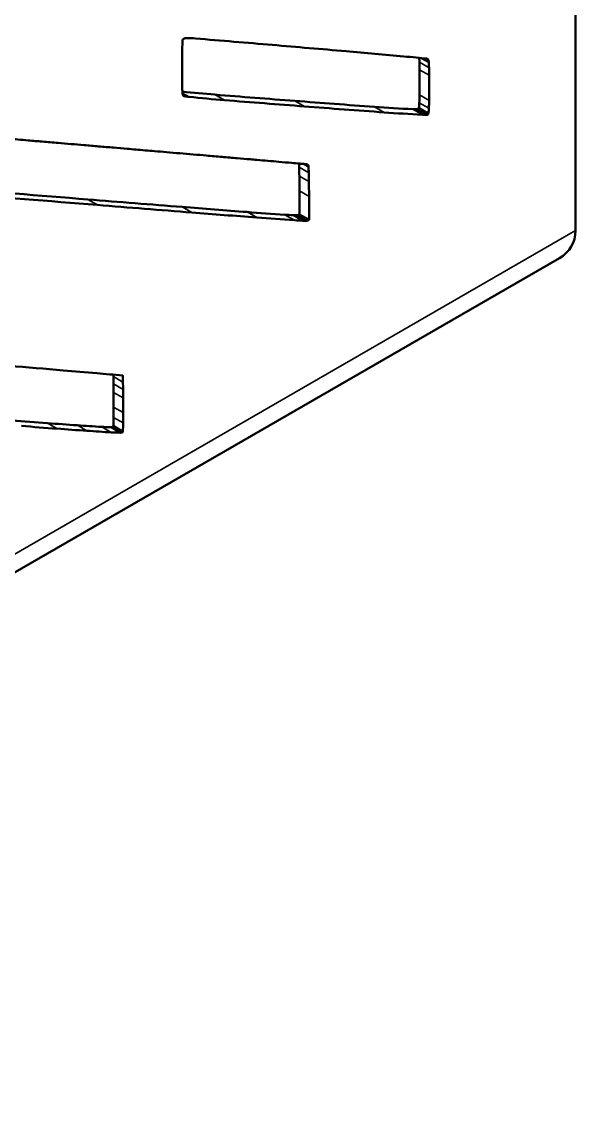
# Model space of a CAD drawing. Header units: inches. Extents: x -24.6 to 49, y -43 to 20.8.
# Drawn here: x -11.114 to -8.698, y 8.733 to 13.438 of the extents above; entities that cross this region are included whole.
import ezdxf

# ---------------------------------------------------------------- set-up
doc = ezdxf.new("R2010")
doc.units = ezdxf.units.IN
doc.header["$MEASUREMENT"] = 0
doc.layers.add('Visible (ANSI)', color=7, linetype='Continuous', lineweight=50)
doc.layers.add('Visible Narrow (ANSI)', color=7, linetype='Continuous', lineweight=35)

msp = doc.modelspace()

# ---------------------------------------------------------------- linework, layer by layer
at = {"layer": 'Visible (ANSI)'}
for p, q in [((-8.697839918604776, 12.52491830492057), (-8.697839918604773, 15.22514321822486)), ((-9.901535212244589, 12.69881272390545), (-9.900841963719346, 12.59588182852455)), ((-9.859776937765067, 12.67470357289381), (-9.859083689239826, 12.5717726775129)), ((-9.900841963719346, 12.59588182852455), (-9.906303512595079, 12.59356518322486)), ((-9.859083689239826, 12.5717726775129), (-9.900841963719346, 12.59588182852455)), ((-9.859083689239826, 12.5717726775129), (-9.864545238115557, 12.56945603221321)), ((-15.12759584537792, 8.732806291163905), (-8.767027293127638, 12.40508225700468))]:
    msp.add_line(p, q, dxfattribs=at)
for centre, major_axis, ratio, start_param, end_param in [((-10.40615147587163, 13.34516677919718), (0.01078648336959875, 0.01868273723114178), 0.5773502691896256, 0.6967411203384124, 0.9368474202743382), ((-10.40671061161239, 13.33758067132475), (0.01525185998445131, 0.02641699640299635), 0.5773502691896257, 0.4902645890702573, 0.6967411203384968), ((-10.4083265062413, 13.33051023436331), (0.0191801416026052, 0.03322097975207775), 0.5773502691896257, 0.3163884500437275, 0.490264589070331), ((-10.81273199454015, 12.17547906079201), (0.65182586493615, 1.12899551575694), 0.5773502691896257, 0.2654750828514487, 0.3163884500437355), ((-514.6169908550031, -1294.912645360768), (717.7086104906016, 1243.107778399383), 0.5773502691896257, 0.2650949907010434, 0.2654750828515162), ((-8.46371328689433, 14.3834379708336), (1.378754258774262, 2.38807242734866), 0.5773502691896257, 2.329063307721077, 2.347465348601235), ((-5.613728357243205, 15.93957018075933), (3.394739867867652, 5.879861929625614), 0.577350269189626, 2.322940271994479, 2.329063307721071), ((-10.40593220846115, 13.35687208140388), (0.004265534391140498, 0.007388122286886693), 0.577350269189626, 1.663473472250686, 2.322940271994321), ((-10.40793559571603, 13.35763529157017), (0.002424614029213155, 0.004199554687341471), 0.5773502691896258, 0.9368474202740522, 1.663473472250537), ((-120.8243450071357, -273.9424209527501), (157.6014977492329, 272.9738014506235), 0.5773502691896257, 0.2634314109052411, 0.2650949907010434), ((-5.322815157283609, 16.16517672487293), (3.599789243814404, 6.235017866825638), 0.5773502691896256, 2.347465348601236, 2.356452956753451), ((-52.55288015623335, -97.4668418192449), (60.777233489126, 105.2692563466429), 0.5773502691896257, 0.2600433526082142, 0.2634313517978324), ((-32.1601285319931, -45.07245819668618), (32.02492421282697, 55.468795845159), 0.5773502691896257, 0.258671071342655, 0.2600431660029514), ((-9.396965834526972, 13.27846268110975), (-0.07624777207892972, 0.007057237530548494), 0.03191685189700011, 4.004022974517313, 4.656720078480934), ((-10.13819847216581, 12.79420312062879), (-0.5375702357573834, -0.9310989609684397), 0.5773502691896257, 2.386810234523391, 2.409399722777671), ((-9.361020851404694, 13.24126792019178), (0.01892942969248238, 0.03278673398568239), 0.5773502691896257, 0.03596573192703811, 0.242397133576473), ((-9.34828925441104, 13.26441711332889), (0.005714089452378561, 0.009897093250513092), 0.5773502691896257, 6.103799605207396, 6.319151039106585), ((-9.361504475346583, 13.23822707806403), (0.01715210446871927, 0.03733341812691892), 0.4412534075189479, 5.911092751187278, 6.100674314042076), ((-9.353682152262108, 13.25546380445166), (-0.01079331167008849, -0.01869456419451678), 0.5773502691896258, 2.602867800068925, 2.741449034775171), ((-9.38795768424011, 13.22570903015317), (-0.03578630838981127, -0.06198370434647293), 0.5773502691896256, 2.413061769890465, 2.602867800068907), ((-4.831908551116064, 16.44874829789566), (3.946912645560356, 6.836253235145685), 0.5773502691896258, 2.356452956753452, 2.363649357713538), ((-10.63268811570975, 12.49122232715084), (-0.8873911582632562, -1.537006572299143), 0.5773502691896258, 2.36415086326555, 2.386810506804776), ((-9.398592253360258, 13.12365278971892), (0.002798913779953087, 0.4002566224783518), 0.05199400116187589, 4.696603213428361, 4.974639623324418), ((-10.09644019768629, 12.77009396961714), (-0.5375702357573833, -0.931098960968439), 0.5773502691896258, 2.386810234523391, 2.413061769890426), ((-10.59092984123023, 12.46711317613919), (-0.8873911582632562, -1.537006572299143), 0.5773502691896258, 2.36415086326555, 2.386810506804776), ((-9.40694831948683, 13.76796425384502), (0.7117811039311637, 1.232841035876069), 0.5773502691896258, 2.363649106568678, 2.389224758034773), ((-9.356833978880736, 13.09954363870728), (0.002798913779953087, 0.4002566224783518), 0.05199400116187587, 4.696603213428354, 4.97463962332441), ((-9.91211911538621, 13.45702925051951), (0.3543764571846489, 0.6137980288499841), 0.5773502691896258, 2.38922432646636, 2.424035361135811), ((-5.303314197291092, 26.06246117171934), (-7.099889679964908, -12.29736965383316), 0.5773502691896258, 0.2515807581527145, 0.2679566645285378), ((-10.35815795471262, 13.16451405442288), (0.03825218557742936, 0.06625472892065193), 0.5773502691896255, 2.424035361135878, 2.602868619580562), ((-10.39702232696036, 13.13077564401101), (-0.00991309723502969, -0.01716998807144197), 0.5773502691896256, 5.74446127316993, 6.100724760132392), ((-10.39312983223657, 13.13611736572067), (-0.01325472459797807, -0.02295785644403097), 0.5773502691896257, 6.100724760132548, 6.387276641935201), ((-10.36388469657815, 13.19465021467924), (-0.04608919588233688, -0.07982882894820177), 0.5773502691896257, 0.1040913347556298, 0.233173836102555), ((-9.846749188818544, 14.46232901081349), (-0.7431582250666684, -1.287187803878176), 0.5773502691896256, 0.2331738361025595, 0.2501606629273656), ((-5.26155592281157, 26.03835202070769), (-7.099889679964908, -12.29736965383315), 0.5773502691896258, 0.2501606629273647, 0.2679566645285378), ((85.6371068434244, 263.0619843588481), (-137.0979220676844, -237.4605666333477), 0.5773502691896258, 0.2679566980675521, 0.2700206978843811), ((85.67886511790394, 263.0378752078365), (-137.0979220676844, -237.4605666333476), 0.5773502691896258, 0.2679566980675521, 0.2700206978843811), ((80.51971465830016, 249.6759668346361), (-129.7562707942859, -224.7444536163688), 0.5773502691896258, 0.2700216907776936, 0.2721976722796047), ((-9.658742195508426, 12.94149668095701), (-0.1982898407946691, -0.3434480788810632), 0.5773502691896258, 2.231207780254465, 2.294854399629333), ((-9.930827537621386, 12.80370348550357), (-0.3910457308372922, -0.677311073893), 0.5773502691896258, 2.294855193872451, 2.347129365002932), ((-9.889069263141865, 12.77959433449192), (-0.3910457308372922, -0.677311073893), 0.5773502691896258, 2.294855193872451, 2.347129365002932), ((80.5614729327797, 249.6518576836245), (-129.7562707942859, -224.7444536163688), 0.577350269189626, 0.2700216907776927, 0.2721976722796047), ((-3.668267689832417, 28.57639066376347), (-8.50621188940524, -14.73319117239633), 0.5773502691896258, 0.2721976722796047, 0.2881018642208995), ((-3.626509415352894, 28.55228151275183), (-8.506211889405241, -14.73319117239633), 0.5773502691896257, 0.2721976722796038, 0.2881018642208986), ((-9.166113163101983, 13.70655657173831), (-0.3570553886541689, -0.6184380742652723), 0.5773502691896258, 0.2881018642209003, 0.3065894342246605), ((-9.266202553600133, 13.4261272848174), (-0.2034402878094918, -0.352368914792475), 0.5773502691896256, 0.3065894342246516, 0.3347606574253827), ((-9.14527096383497, 13.78455356627515), (-0.3997750632179762, -0.6924307210925944), 0.577350269189626, 0.3347606574253872, 0.3469411140336485), ((-9.384391630979518, 13.05764125421246), (-0.001502434460834146, -0.002602292821207092), 0.5773502691896258, 0.3469411140334451, 0.9756337837629117), ((-9.384810240904335, 13.05990974105212), (-0.003067834502263476, -0.005313645227132381), 0.5773502691896257, 0.9756337837623672, 2.231207780254454), ((-9.343051966424813, 13.03580059004047), (-0.003067834502263476, -0.005313645227132381), 0.5773502691896257, 0.9756337837623672, 2.231207780254454), ((-9.616983921028906, 12.91738752994536), (-0.1982898407946691, -0.3434480788810632), 0.5773502691896258, 2.231207780254465, 2.294854399629333), ((-9.124354888622461, 13.68244742072666), (-0.3570553886541689, -0.6184380742652723), 0.5773502691896258, 0.2881018642209003, 0.3065894342246605), ((-9.224444279120613, 13.40201813380575), (-0.2034402878094918, -0.352368914792475), 0.5773502691896256, 0.3065894342246516, 0.3347606574253827), ((-9.10351268935545, 13.76044441526351), (-0.3997750632179762, -0.6924307210925944), 0.577350269189626, 0.3347606574253872, 0.3469411140336485), ((-9.342633356499999, 13.03353210320081), (-0.001502434460834146, -0.002602292821207092), 0.5773502691896258, 0.3469411140334451, 0.9756337837629117), ((2557.473915335974, 6667.465022468098), (-3650.786665342321, -6323.34799196785), 0.5773502691896261, 0.2646703355761827, 0.2646903998519421), ((676.0672580934507, 1793.172119573413), (-976.6744023174992, -1691.649687265876), 0.5773502691896257, 0.2646903998519416, 0.264742159591921), ((871.3508760892436, 2299.158316431257), (-1254.265343959935, -2172.451301911461), 0.5773502691896258, 0.2647431297630379, 0.2647871297673767), ((5452.108731469235, 14168.90792172368), (-7766.157275320522, -13451.37898042582), 0.5773502691896257, 0.2647867220627737, 0.2647987220679556), ((-333.9268393780579, -824.3044576568619), (459.2994756755238, 795.5300277597526), 0.5773502691896256, 0.2646849627164194, 0.2647969626141435), ((-370.8900307638809, -920.0661692697187), (511.8358525776704, 886.5257017998589), 0.5773502691896257, 0.2645806667052728, 0.2646846667052483), ((-333.4671771458987, -823.1331206413485), (458.6565216611008, 794.4163987398414), 0.5773502691896256, 0.2644776138316862, 0.2645818772640549), ((-79.06055827354605, -164.2764189394236), (97.19317182624582, 168.3435117518297), 0.5773502691896255, 0.2641508569751396, 0.2644776138316862), ((1432.469201781175, 3747.949961598783), (-2049.18100657006, -3549.285617284479), 0.5773502691896257, 0.2641509907538397, 0.2641830213707557), ((266.9032566916923, 730.9927004478013), (-393.9835374973978, -682.3995042912105), 0.5773502691896258, 0.2641830213707559, 0.2642908621265046), ((389.638726293277, 1048.743051556042), (-568.310281392808, -984.3422818361084), 0.5773502691896257, 0.2642906138282651, 0.2643746655229623), ((5521.193414874985, 14335.86882240279), (-7857.964242743424, -13610.3933124911), 0.5773502691896257, 0.2643746655229617, 0.2643866617842704), ((-404.8683866246477, -1008.803740804538), (560.5062449186966, 970.8252941588272), 0.5773502691896257, 0.264286429841774, 0.2643864298412018), ((-349.4245038535834, -865.2632721246747), (481.7559504071191, 834.4257829537626), 0.5773502691896257, 0.2641728393767666, 0.2642848393756365), ((-321.2936934195052, -792.4492052529732), (441.8078695383173, 765.2336772241275), 0.5773502691896256, 0.2640678335349822, 0.2641718335365715), ((-38.11655808629718, -59.62371398661256), (39.75412898457056, 68.85617121192274), 0.5773502691896257, 0.2634583996664226, 0.2640668540841986), ((-926.4266209165052, -2355.936322461313), (1299.636261864892, 2251.036036908882), 0.5773502691896258, 0.2633982119745868, 0.2634583996664244), ((-125.1578432564854, -284.8524947014252), (163.3229086521422, 282.883575825441), 0.5773502691896257, 0.2631226266590447, 0.2633982119745868), ((-62.78369271794856, -123.7103680802131), (74.90982623345508, 129.7476250225001), 0.5773502691896258, 0.2627372200303295, 0.2631226266590456), ((-10.91782518961166, 12.17849674203353), (-0.7180668120186807, -1.243728201645192), 0.577350269189626, 2.387786946247619, 2.401944659654285), ((-11.63719402971482, 11.73691776422155), (-1.226991350443307, -2.125211359415064), 0.5773502691896257, 2.368472905328613, 2.387786946247614), ((-13.90519247998767, 2.478729158560739), (5.672684640734307, 9.825378013067423), 0.5773502691896258, 0.260176633131878, 0.2627365824627148), ((-10.32881717300799, 11.66957053993346), (0.6290955138590154, 1.089625392817465), 0.5773502691896258, 0.2470361526844815, 0.260176633131878), ((-9.909737248064259, 12.721820406771), (0.05114213817953109, 0.08858078173465593), 0.5773502691896256, 0.1645049912271883, 0.2470361526844806), ((-9.880385488803723, 12.78615162437967), (0.01546632414017773, 0.02678845921711686), 0.5773502691896258, 6.281242048125192, 6.447690298406776), ((-9.868735783807338, 12.80627732552665), (0.003839191707551108, 0.006649675097475631), 0.5773502691896257, 5.812439088085706, 6.281242048125257), ((-9.89466572738449, 12.78156182980685), (-0.02312109180370263, -0.04004690573047178), 0.5773502691896256, 2.409585889815435, 2.670846430851025), ((-10.87606691513214, 12.15438759102189), (-0.7180668120186803, -1.243728201645192), 0.5773502691896257, 2.387786946247621, 2.409585889815315), ((-22.28250231192253, 5.439910539635865), (-8.754928471418694, -15.16398092912643), 0.5773502691896257, 2.363940914693631, 2.368472905328607), ((-11.5954357552353, 11.7128086132099), (-1.226991350443307, -2.125211359415064), 0.5773502691896257, 2.368472905328613, 2.387786946247614), ((1180.742217973105, 3116.239109551471), (-1702.391024570934, -2948.627748906093), 0.5773502691896257, 0.2673393388359573, 0.2676433388353718), ((-22.24074403744302, 5.41580138862422), (-8.754928471418694, -15.16398092912643), 0.5773502691896257, 2.363940914693631, 2.368472905328607), ((1180.783976247585, 3116.215000400459), (-1702.391024570934, -2948.627748906093), 0.5773502691896257, 0.2673393388359573, 0.2676433388353718), ((212.4456888656123, 594.1979018205623), (-318.9876060447025, -552.5027406541899), 0.5773502691896257, 0.2676452250251664, 0.2686959116444259), ((212.4874471400918, 594.1737926695506), (-318.9876060447025, -552.5027406541899), 0.5773502691896257, 0.2676452250251664, 0.2686959116444259), ((100.3564856921378, 301.6910872021164), (-158.5492779033267, -274.6154048319194), 0.5773502691896257, 0.2686959116444259, 0.2701464697163694), ((100.3982439666173, 301.6669780511048), (-158.5492779033267, -274.6154048319194), 0.5773502691896257, 0.2686959116444259, 0.2701464697163694), ((3.890528921507411, 49.29077847882625), (-20.11965843187841, -34.84827063494495), 0.5773502691896257, 0.2701464697163694, 0.2767736724499024), ((3.932287195986931, 49.2666693278146), (-20.11965843187841, -34.84827063494495), 0.5773502691896257, 0.2701464697163694, 0.2767736724499024), ((1.048615014343087, 41.76436573237121), (-15.99309924775705, -27.70086046760681), 0.5773502691896256, 0.2767736724499024, 0.2785834951697179), ((-9.71896139947204, 13.15274455736746), (-0.3072567323760713, -0.5321842714429486), 0.5773502691896256, 0.2785834951697144, 0.3094873687498341), ((1.090373288822607, 41.74025658135956), (-15.99309924775705, -27.70086046760681), 0.5773502691896256, 0.2767736724499024, 0.2785834951697179), ((-9.883652554363902, 12.68870394717772), (-0.05307210994620905, -0.09192359089171558), 0.5773502691896257, 0.3094873687498421, 0.4065918613467652), ((-9.903486286093997, 12.61971440005128), (-0.01514857289604523, -0.02623809791811115), 0.5773502691896257, 0.406591861346703, 0.6535133565041313), ((-9.67720312499252, 13.12863540635581), (-0.3072567323760713, -0.5321842714429486), 0.5773502691896256, 0.2785834951697144, 0.3094873687498341), ((-9.841894279884382, 12.66459479616608), (-0.05307210994620905, -0.09192359089171558), 0.5773502691896257, 0.309487368749835, 0.406591861346759), ((-9.861728011614476, 12.59560524903963), (-0.01514857289604523, -0.02623809791811115), 0.5773502691896257, 0.406591861346703, 0.6535133565041313), ((-8.93406039104572, 12.58140955966186), (0.2182392596483424, -0.1260004953056972), 0.7174389352143039, 5.890486225480622, 6.67588438887807), ((-1219.407689504472, -3118.481375642994), (1717.392231810548, 2974.610602019975), 0.5773502691896257, 0.2646043120049493, 0.2647163120053317), ((-207.7611190478359, -497.9434715342388), (279.7176466248975, 484.4851757279193), 0.577350269189626, 0.2641754563097738, 0.2646042595142859), ((-5389.750627974913, -13910.85086222152), (7638.462940026945, 13230.2059038586), 0.5773502691896258, 0.2641634857230875, 0.2641754563097729), ((-69.00953344923437, -22.86603621528313), (-41.2271409510315, -71.40750277798021), 0.5773502691896257, 2.372481246591883, 2.372610192349114), ((-15.76366288872647, 8.876936361260363), (-3.571630626200258, -6.186245710447036), 0.5773502691896257, 2.367022196070216, 2.372480028422768), ((-20.53933977996552, 6.059986557481841), (-6.948742103763722, -12.03557437241016), 0.5773502691896256, 2.363707140392243, 2.367022196070213), ((-10.67585355889068, 11.8862965432409), (0.003637237510351773, 0.006299880167124598), 0.5773502691896258, 0.008555226693054863, 0.2641634856955823), ((-10.67298368114795, 11.89132450945524), (0.0007424889049213284, 0.001286028507379918), 0.5773502691896257, 5.514497900173746, 6.29174053387378), ((-68.96777517475485, -22.89014536629477), (-41.2271409510315, -71.40750277798021), 0.5773502691896257, 2.372481246591885, 2.372905246583297), ((-15.72190461424695, 8.852827210248718), (-3.571630626200257, -6.186245710447035), 0.5773502691896258, 2.367022196070216, 2.372480028422768), ((-18.25435771128471, 7.399045146757296), (-5.332970185322267, -9.236975316226896), 0.5773502691896258, 2.356394999087499, 2.363706990942999), ((-20.497581505486, 6.035877406470195), (-6.948742103763722, -12.03557437241016), 0.5773502691896257, 2.363707140392243, 2.367022196070213), ((-18.21259943680519, 7.374935995745651), (-5.332970185322269, -9.236975316226895), 0.577350269189626, 2.356394999087499, 2.363706990942999), ((-12.71471581631365, 10.5986423508384), (-1.415851757192999, -2.452327179443609), 0.5773502691896257, 2.336784461155711, 2.356394616711976), ((-12.67295754183413, 10.57453319982675), (-1.415851757192999, -2.452327179443609), 0.5773502691896257, 2.336784461155711, 2.356394616711976), ((25.88894023880069, 108.5012320208831), (-53.09473700205141, -91.96278210206026), 0.5773502691896258, 0.269458496967621, 0.2718184966937374), ((25.93069851328022, 108.4771228698715), (-53.09473700205142, -91.96278210206027), 0.5773502691896256, 0.269458496967621, 0.2718184966937374), ((8.175114198722907, 62.01225929112249), (-27.59990262527764, -47.8044336309345), 0.5773502691896257, 0.271818458382489, 0.2756608861467829), ((10.0953337052284, 67.08730926229612), (-30.38257701017282, -52.62416704649344), 0.5773502691896257, 0.2756608861467829, 0.278493570721694), ((-10.26983714436842, 12.98191864938697), (-0.7200866847984697, -1.247226723924785), 0.5773502691896257, 0.2784935707216976, 0.3202925616815211), ((-10.69819873676648, 11.74168965757947), (-0.04075562904471539, -0.0705908201998769), 0.5773502691896257, 0.4219884986723246, 0.4731152460762464), ((-10.71566450983861, 11.66913728722741), (-0.0005574419272293259, -0.0009655177402303048), 0.5773502691896258, 0.4731145466477944, 1.570796234660095), ((-10.7190432922825, 11.67108802015015), (-0.003936220894505942, -0.006817734579097564), 0.577350269189626, 1.570797197190672, 2.329337607822218), ((-14.78972537623458, 9.44714757822888), (-2.883381524713172, -4.994163298407943), 0.5773502691896256, 2.329337607822236, 2.336784461155705), ((-14.74796710175506, 9.423038427217234), (-2.883381524713175, -4.994163298407942), 0.5773502691896258, 2.329337607822238, 2.336784461155705), ((8.216872473202429, 61.98815014011083), (-27.59990262527764, -47.8044336309345), 0.5773502691896257, 0.271818458382489, 0.2756608861467829), ((10.13709197970792, 67.06320011128447), (-30.38257701017282, -52.62416704649344), 0.5773502691896257, 0.2756608861467829, 0.278493570721694), ((-10.66292251579717, 11.85047819057341), (-0.1003705643541515, -0.173846917045752), 0.5773502691896256, 0.3202925616815193, 0.3544078546027825), ((-10.2280788698889, 12.95780949837532), (-0.7200866847984697, -1.247226723924785), 0.5773502691896257, 0.2784935707216976, 0.3202925616815211), ((-10.69851079793473, 11.74056198275076), (-0.04013486008158962, -0.06951561681598117), 0.5773502691896258, 0.3544078546028002, 0.4219884986723121), ((-10.62116424131765, 11.82636903956176), (-0.1003705643541514, -0.1738469170457519), 0.5773502691896257, 0.3202925616815309, 0.3544078546027825), ((-10.6567525234552, 11.71645283173912), (-0.04013486008158962, -0.06951561681598117), 0.5773502691896258, 0.3544078546028002, 0.4219884986723121), ((-10.65644046228696, 11.71758050656782), (-0.04075562904471539, -0.0705908201998769), 0.5773502691896257, 0.4219884986723246, 0.4731152460762464), ((-10.67390623535909, 11.64502813621577), (-0.0005574419272293258, -0.0009655177402303049), 0.5773502691896258, 0.4731145466477944, 1.570796234660095), ((-10.67728501780298, 11.6469788691385), (-0.003936220894505942, -0.006817734579097564), 0.577350269189626, 1.570797197190672, 2.329337607822218)]:
    msp.add_ellipse(centre, major_axis=major_axis, ratio=ratio, start_param=start_param, end_param=end_param, dxfattribs=at)
at = {"layer": 'Visible Narrow (ANSI)'}
for p, q in [((-9.337430012201452, 13.25820265973149), (-9.372657900558023, 13.27854149055714)), ((-9.338880145795867, 13.26831350615287), (-9.352864166364169, 13.27638718419234)), ((-9.339536916382658, 13.27025409958359), (-9.34947490575693, 13.27599180042403)), ((-9.341647318819856, 13.27356676255227), (-9.344137123641554, 13.27500425203631)), ((-9.336557346830086, 13.23568432554394), (-9.378315621309607, 13.25979347655559)), ((-9.3360089518056, 13.20317157742134), (-9.37776722628512, 13.22728072843298)), ((-10.38279890451437, 13.10898936222196), (-10.41183448625276, 13.12575306315469)), ((-10.39807694830211, 13.11083312640709), (-10.41028906387165, 13.11788379461854)), ((-10.40493560232582, 13.11248863766329), (-10.40769002594874, 13.11407890488344)), ((-10.22830030432897, 13.09453714336321), (-10.27005857880849, 13.11864629437486)), ((-9.88030466359797, 13.0672914181811), (-9.922062938077492, 13.09140056919275)), ((-9.337087136454109, 13.05913618063559), (-9.37884541093363, 13.08324533164724)), ((-9.33606980964008, 13.0930800347578), (-9.377828084119601, 13.11718918576944)), ((-9.532657609086531, 13.04119755498505), (-9.574415883566052, 13.06530670599669)), ((-9.365243053187054, 13.03092546376672), (-9.407001327666576, 13.05503461477837)), ((-9.356997747483444, 13.03063137216323), (-9.398756021962964, 13.05474052317487)), ((-9.34975247974879, 13.03062011882441), (-9.391510754228312, 13.05472926983605)), ((-9.343535409778372, 13.03078991599459), (-9.385293684257894, 13.05489906700624)), ((-9.342231584454662, 13.03135486242519), (-9.383989858934184, 13.05546401343684)), ((-9.338747237067789, 13.03766140316387), (-9.380505511547309, 13.06177055417552)), ((-9.861073825433289, 12.77743321942465), (-9.902832099912809, 12.80154237043629)), ((-9.862014160078486, 12.80242814026779), (-9.885964296655482, 12.81625575806765)), ((-9.863572909625445, 12.81119839275197), (-9.869042685877368, 12.81435636954342)), ((-9.86033874590467, 12.73916859391363), (-9.902097020384192, 12.76327774492528)), ((-10.78316859787139, 12.63699902017064), (-10.82492687235091, 12.66110817118229)), ((-9.859776937765067, 12.67470357289381), (-9.901535212244589, 12.69881272390545)), ((-10.37118644160217, 12.60422866512817), (-10.41294471608169, 12.62833781613981)), ((-10.08828230308186, 12.58226595372482), (-10.13004057756138, 12.60637510473647)), ((-9.923890445880215, 12.57051475466198), (-9.965648720359734, 12.59462390567363)), ((-9.888120093033185, 12.56818650336802), (-9.929878367512707, 12.59229565437967)), ((-9.876280730945949, 12.56770610931859), (-9.918039005425468, 12.59181526033023)), ((-9.869650604132934, 12.56804734529496), (-9.911408878612454, 12.5921564963066)), ((-9.864545238115557, 12.56945603221321), (-9.906303512595079, 12.59356518322486)), ((-8.697839918604776, 12.52491830492057), (-15.09893749650557, 8.82924289521049)), ((-10.67152594447874, 11.86364505740887), (-10.71328421895826, 11.88775420842051)), ((-10.67115223047633, 11.83203126035881), (-10.71291050495585, 11.85614041137045)), ((-10.67193378987649, 11.89195092496673), (-10.67368065670589, 11.89295947900093)), ((-10.67085349727152, 11.79458857286996), (-10.71261177175104, 11.8186977238816)), ((-10.67064082459924, 11.73103400329213), (-10.71239909907876, 11.75514315430377)), ((-10.95955894641699, 11.66065648345172), (-11.0013172208965, 11.68476563446337)), ((-10.82878794760742, 11.65136414134963), (-10.87054622208695, 11.67547329236128)), ((-10.72246380525959, 11.64434690879443), (-10.76422207973911, 11.66845605980607)), ((-10.67414843970428, 11.64402202772095), (-10.7159067141838, 11.6681311787326)), ((-10.67334879348322, 11.64470629688007), (-10.71510706796274, 11.66881544789171)), ((-10.67172036830174, 11.65001901052407), (-10.71347864278126, 11.67412816153572)), ((-10.67101795830693, 11.6854789082405), (-10.71277623278645, 11.70958805925214)), ((-10.68482919897802, 11.64311849364656), (-10.72658747345754, 11.6672276446582)), ((-10.68046488378047, 11.64321600857908), (-10.72222315825999, 11.66732515959073)), ((-10.67692835705684, 11.64354475468224), (-10.71868663153636, 11.66765390569389))]:
    msp.add_line(p, q, dxfattribs=at)

doc.saveas('drawing.dxf')
